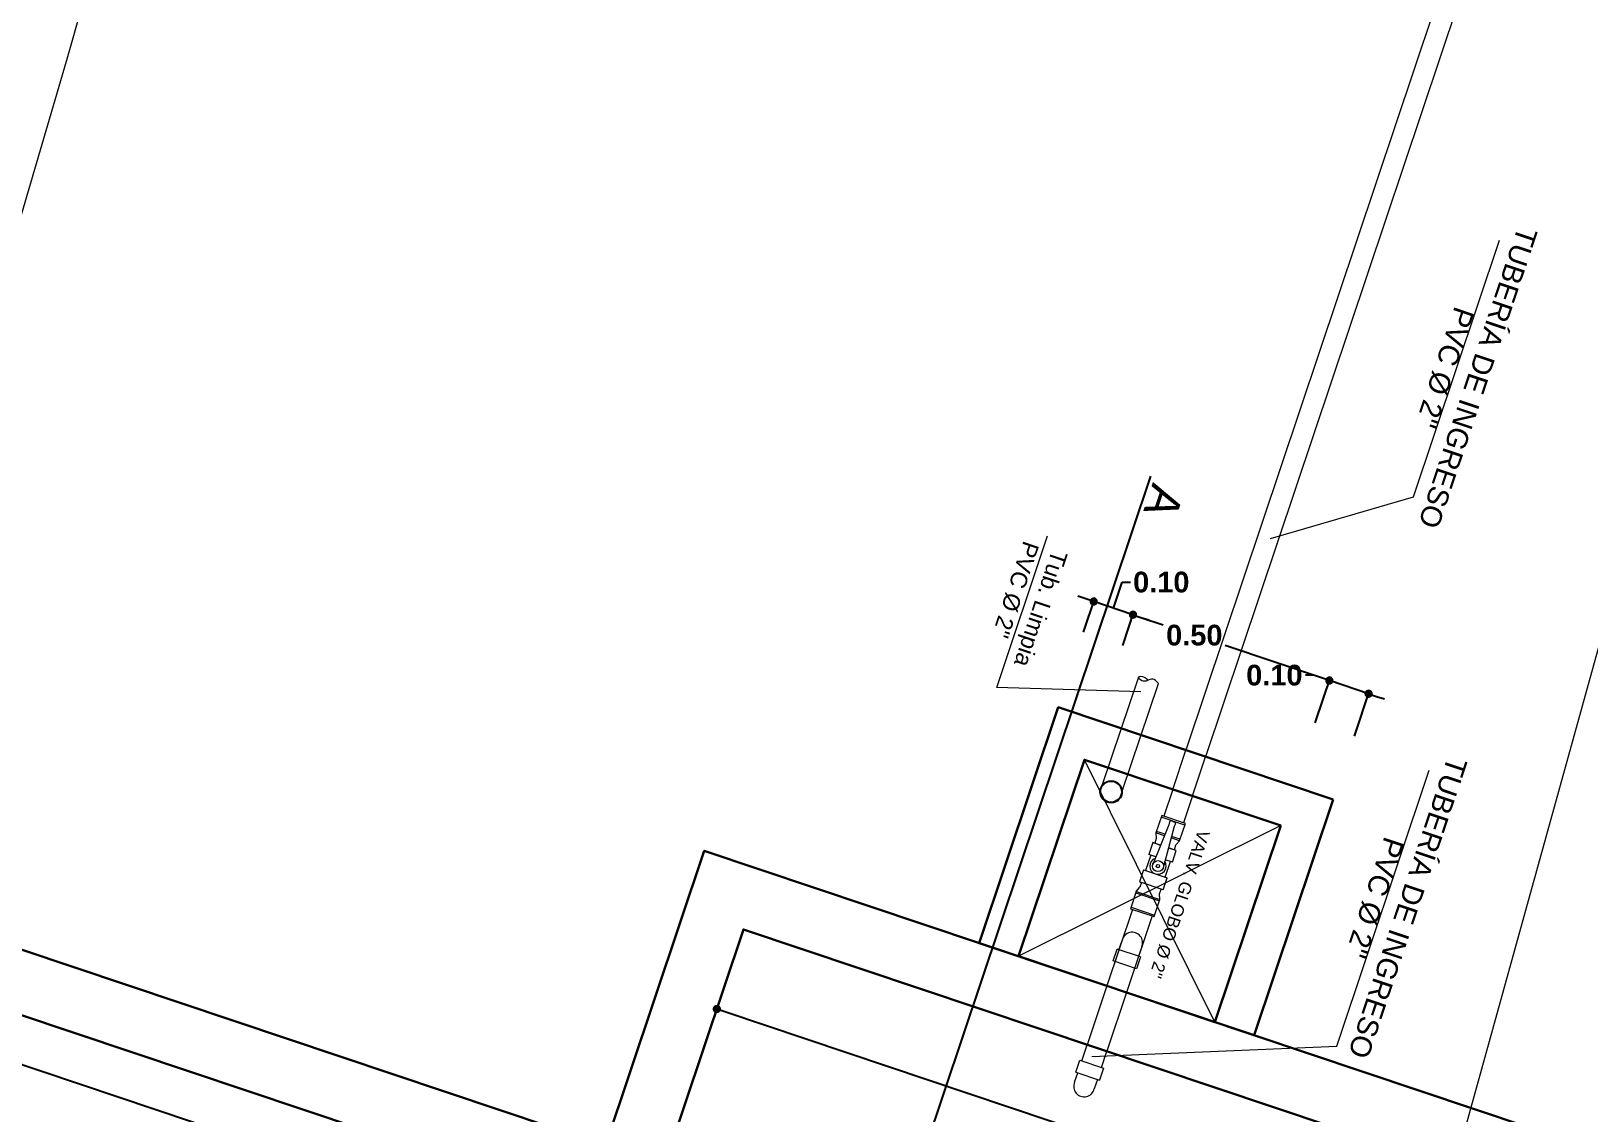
# Model space of a CAD drawing. Header units: metres. Extents: x 2572 to 5235, y 1556 to 2684.
# Drawn here: x 2959.083 to 2962.843, y 2288.783 to 2291.394 of the extents above; entities that cross this region are included whole.
import ezdxf

# ---------------------------------------------------------------- set-up
doc = ezdxf.new("R2010")
doc.units = ezdxf.units.M
doc.linetypes.add('DASHDOTX2', pattern=[50.8, 25.4, -12.7, 0, -12.7])
doc.linetypes.add('HIDDEN2', pattern=[4.7625, 3.175, -1.5875])
for name, color, linetype, lineweight in [('0-CONCRETO 0.30mm', 146, 'Continuous', 30), ('0-COTAS', 7, 'Continuous', 5), ('0-LINEA01 0.00mm', 1, 'Continuous', 0), ('0-LINEA1 0.00mm', 1, 'Continuous', 0), ('0-LINEA2 0.25mm', 6, 'Continuous', 25), ('0-TAPA METAL 0.15mm', 207, 'Continuous', 5), ('0-TEXTO 0.00mm', 7, 'Continuous', 5), ('0-TUBERIA 0.00mm', 140, 'Continuous', 0), ('0-TUBERIAS 0.13mm', 140, 'Continuous', 13), ('TEXTOS 02', 241, 'Continuous', 20), ('vanos', 145, 'Continuous', 9)]:
    doc.layers.add(name, color=color, linetype=linetype, lineweight=lineweight)
doc.layers.add('graf-02', color=4, linetype='Continuous')
doc.styles.add('OA-CDC', font='arial.ttf', dxfattribs={"height": 0.04})
doc.styles.get("Standard").update_dxf_attribs({"font": 'arial.ttf'})
doc.styles.add('WMF-Arial0', font='arialbd.ttf')
doc.dimstyles.new('ESC 1 en 100', dxfattribs={"dimtxt": 0.05, "dimasz": 0.02, "dimexe": 0.01, "dimexo": 0.03, "dimgap": 0.01, "dimtad": 0, "dimtih": 1, "dimtoh": 1, "dimzin": 0, "dimdsep": 46, "dimtxsty": 'WMF-Arial0', "dimblk": 'DOT', "dimcen": 2.5, "dimdle": 0.03, "dimclrd": 256, "dimclre": 256, "dimclrt": 256, "dimazin": 0, "dimtfac": 1, "dimtmove": 0, "dimatfit": 1, "dimldrblk": 'DOT', "dimfxl": 0.04, "dimtolj": 1, "dimtzin": 0, "dimarcsym": 0})
doc.dimstyles.new('ISO-25', dxfattribs={"dimtxt": 0.5, "dimasz": 2.4995, "dimexe": 1.25, "dimexo": 0.625, "dimtad": 1, "dimtxsty": 'Standard', "dimblk": 'NONE', "dimblk2": 'NONE', "dimcen": 2.5, "dimadec": 0, "dimazin": 0, "dimtfac": 1, "dimtmove": 0, "dimatfit": 3, "dimfxl": 1, "dimarcsym": 0})

# ---------------------------------------------------------------- blocks, each defined once
blk = doc.blocks.new('_Dot')
at = {"layer": 'graf-02', "color": 0, "lineweight": -2}
blk.add_line((-0.5, 0), (-1, 0), dxfattribs=at)
at = {"layer": 'graf-02', "color": 0, "const_width": 0.5}
blk.add_lwpolyline([(-0.25, 0, 1), (0.25, 0, 1)], format="xyb", close=True, dxfattribs=at)
blk = doc.blocks.new('*D108')
at = {"layer": '0-COTAS', "lineweight": -2, "transparency": 16777216}
for p, q in [((2962.179, 2289.8393), (2962.159, 2289.8393)), ((2962.198, 2289.8329), (2962.179, 2289.8393)), ((2962.1826, 2289.7242), (2962.2201, 2289.836)), ((2962.3117, 2289.7948), (2962.2169, 2289.8266)), ((2962.2774, 2289.6924), (2962.3149, 2289.8043)), ((2962.3307, 2289.7884), (2962.3497, 2289.7821))]:
    blk.add_line(p, q, dxfattribs=at)
at = {"layer": 'Defpoints', "color": 0, "transparency": 16777216}
for p in [(2962.2169, 2289.8266), (2962.1731, 2289.6957), (2962.2679, 2289.6639)]:
    blk.add_point(p, dxfattribs=at)
at = {"layer": '0-COTAS', "lineweight": -2, "transparency": 16777216, "xscale": 0.02, "yscale": 0.02, "zscale": 0.02}
for p, rotation in [((2962.2169, 2289.8266), 341.4655210010613), ((2962.3117, 2289.7948), 161.4655210010614)]:
    blk.add_blockref('_Dot', p, dxfattribs=dict(at, rotation=rotation))
at = {"layer": '0-COTAS', "transparency": 16777216, "insert": (2962.0842, 2289.8393), "char_height": 0.05, "attachment_point": 5, "style": 'WMF-Arial0'}
blk.add_mtext('\\A1;0.10', dxfattribs=at)
blk = doc.blocks.new('*D109')
at = {"layer": '0-COTAS', "lineweight": -2, "transparency": 16777216}
for p, q in [((2961.7181, 2289.9115), (2961.746, 2289.995)), ((2961.7618, 2289.9791), (2961.8161, 2289.9609)), ((2962.198, 2289.8329), (2961.9657, 2289.9108)), ((2962.1826, 2289.7242), (2962.2201, 2289.836))]:
    blk.add_line(p, q, dxfattribs=at)
at = {"layer": 'Defpoints', "color": 0, "transparency": 16777216}
for p in [(2961.7429, 2289.9855), (2961.7085, 2289.8831), (2962.1731, 2289.6957)]:
    blk.add_point(p, dxfattribs=at)
at = {"layer": '0-COTAS', "lineweight": -2, "transparency": 16777216, "xscale": 0.02, "yscale": 0.02, "zscale": 0.02}
for p, rotation in [((2961.7429, 2289.9855), 161.4655210010614), ((2962.2169, 2289.8266), 341.4655210010613)]:
    blk.add_blockref('_Dot', p, dxfattribs=dict(at, rotation=rotation))
at = {"layer": '0-COTAS', "transparency": 16777216, "insert": (2961.8909, 2289.9359), "char_height": 0.05, "attachment_point": 5, "style": 'WMF-Arial0'}
blk.add_mtext('\\A1;0.50', dxfattribs=at)
blk = doc.blocks.new('*D110')
at = {"layer": '0-COTAS', "lineweight": -2, "transparency": 16777216}
for p, q in [((2961.6291, 2290.0236), (2961.6101, 2290.03)), ((2961.6232, 2289.9433), (2961.6512, 2290.0268)), ((2961.6955, 2290.0014), (2961.7165, 2290.064)), ((2961.7165, 2290.064), (2961.7365, 2290.064)), ((2961.7429, 2289.9855), (2961.648, 2290.0173)), ((2961.7429, 2289.9855), (2961.648, 2290.0173)), ((2961.7181, 2289.9115), (2961.746, 2289.995)), ((2961.7618, 2289.9791), (2961.7808, 2289.9728))]:
    blk.add_line(p, q, dxfattribs=at)
at = {"layer": 'Defpoints', "color": 0, "transparency": 16777216}
for p in [(2961.648, 2290.0173), (2961.6137, 2289.9149), (2961.7085, 2289.8831)]:
    blk.add_point(p, dxfattribs=at)
at = {"layer": '0-COTAS', "lineweight": -2, "transparency": 16777216, "xscale": 0.02, "yscale": 0.02, "zscale": 0.02}
for p, rotation in [((2961.648, 2290.0173), 341.4655210010613), ((2961.7429, 2289.9855), 161.4655210010614)]:
    blk.add_blockref('_Dot', p, dxfattribs=dict(at, rotation=rotation))
at = {"layer": '0-COTAS', "transparency": 16777216, "insert": (2961.8112, 2290.064), "char_height": 0.05, "attachment_point": 5, "style": 'WMF-Arial0'}
blk.add_mtext('\\A1;0.10', dxfattribs=at)
blk = doc.blocks.new('*D114')
at = {"layer": '0-COTAS', "lineweight": -2, "transparency": 16777216}
for p, q in [((2957.5206, 2289.5034), (2957.4909, 2289.4148)), ((2957.5131, 2289.4179), (2958.8644, 2288.9649)), ((2960.3669, 2288.4611), (2959.0156, 2288.9142)), ((2960.4124, 2288.5338), (2960.3827, 2288.4453))]:
    blk.add_line(p, q, dxfattribs=at)
at = {"layer": 'Defpoints', "color": 0, "transparency": 16777216}
for p in [(2957.5301, 2289.5318), (2957.4941, 2289.4243), (2960.4219, 2288.5623)]:
    blk.add_point(p, dxfattribs=at)
at = {"layer": '0-COTAS', "lineweight": -2, "transparency": 16777216, "xscale": 0.02, "yscale": 0.02, "zscale": 0.02}
for p, rotation in [((2957.4941, 2289.4243), 161.4655210010614), ((2960.3859, 2288.4548), 341.4655210010613)]:
    blk.add_blockref('_Dot', p, dxfattribs=dict(at, rotation=rotation))
at = {"layer": '0-COTAS', "transparency": 16777216, "insert": (2958.94, 2288.9395), "char_height": 0.05, "attachment_point": 5, "style": 'WMF-Arial0'}
blk.add_mtext('\\A1;3.05', dxfattribs=at)
blk = doc.blocks.new('*D129')
at = {"layer": '0-COTAS', "lineweight": -2, "transparency": 16777216}
for p, q in [((2960.793, 2289.1973), (2960.7351, 2289.0244)), ((2960.7572, 2289.0275), (2961.9521, 2288.6269)), ((2962.4997, 2288.6251), (2962.4417, 2288.4522)), ((2962.4259, 2288.468), (2962.0991, 2288.5776))]:
    blk.add_line(p, q, dxfattribs=at)
at = {"layer": 'Defpoints', "color": 0, "transparency": 16777216}
for p in [(2960.8026, 2289.2257), (2960.7382, 2289.0338), (2962.5092, 2288.6535)]:
    blk.add_point(p, dxfattribs=at)
at = {"layer": '0-COTAS', "lineweight": -2, "transparency": 16777216, "xscale": 0.02, "yscale": 0.02, "zscale": 0.02}
for p, rotation in [((2960.7382, 2289.0338), 161.4655210010614), ((2962.4449, 2288.4617), 341.4655210010613)]:
    blk.add_blockref('_Dot', p, dxfattribs=dict(at, rotation=rotation))
at = {"layer": '0-COTAS', "transparency": 16777216, "insert": (2962.0256, 2288.6022), "char_height": 0.05, "attachment_point": 5, "style": 'WMF-Arial0'}
blk.add_mtext('\\A1;1.80', dxfattribs=at)
blk = doc.blocks.new('*D188')
at = {"color": 0, "lineweight": -2, "transparency": 16777216}
for p, q in [((2964.7284, 2335.4598), (2968.1041, 2334.6544)), ((2951.3404, 2269.7734), (2966.8883, 2334.9445)), ((2949.1805, 2270.2887), (2952.5562, 2269.4834))]:
    blk.add_line(p, q, dxfattribs=at)
at = {"layer": 'Defpoints', "color": 0, "transparency": 16777216}
for p in [(2964.1204, 2335.6048), (2966.8883, 2334.9445), (2948.5725, 2270.4338)]:
    blk.add_point(p, dxfattribs=at)
at = {"color": 0, "transparency": 16777216, "insert": (2958.2581, 2302.5632), "char_height": 0.5, "attachment_point": 5, "rotation": 76.5817}
blk.add_mtext('67', dxfattribs=at)
blk = doc.blocks.new('_None')

msp = doc.modelspace()

# ---------------------------------------------------------------- linework, layer by layer
at = {"layer": '0-CONCRETO 0.30mm'}
for points in [[(2958.7361, 2282.9047), (2955.465, 2284.0014), (2957.1816, 2289.1213), (2957.3882, 2289.7376), (2960.4696, 2288.7045), (2960.708, 2289.4156), (2962.6991, 2288.7481), (2962.4607, 2288.037), (2965.5421, 2287.0039), (2965.3355, 2286.3876), (2963.619, 2281.2677), (2960.3479, 2282.3643)], [(2957.5301, 2289.5318), (2960.7064, 2288.4669), (2960.7541, 2288.6091)], [(2960.7541, 2288.6091), (2960.6118, 2288.6568), (2960.8026, 2289.2257), (2962.5092, 2288.6535), (2962.3185, 2288.0846), (2962.1763, 2288.1323)]]:
    msp.add_lwpolyline(points, dxfattribs=at)
for points in [[(2962.2261, 2289.5395), (2962.0354, 2288.9706), (2961.3717, 2289.1931), (2961.5624, 2289.762)], [(2962.0995, 2289.4764), (2961.9406, 2289.0024), (2961.4665, 2289.1613), (2961.6255, 2289.6354)]]:
    msp.add_lwpolyline(points, close=True, dxfattribs=at)
at = {"layer": '0-LINEA01 0.00mm', "lineweight": 0}
msp.add_lwpolyline([(2961.7618, 2289.7997), (2961.4142, 2289.8101), (2961.5368, 2290.1757)], dxfattribs=at)
at = {"layer": '0-LINEA1 0.00mm'}
for points in [[(2962.0749, 2290.1692), (2962.4198, 2290.2698), (2962.6276, 2290.8897)], [(2961.6438, 2288.9195), (2962.2347, 2288.9438), (2962.4581, 2289.6101)]]:
    msp.add_lwpolyline(points, dxfattribs=at)
at = {"layer": '0-LINEA2 0.25mm', "linetype": 'DASHDOTX2', "ltscale": 0.3}
msp.add_lwpolyline([(2961.785, 2290.3202), (2958.5585, 2280.6966)], dxfattribs=at)
at = {"layer": '0-TAPA METAL 0.15mm'}
msp.add_lwpolyline([(2962.0995, 2289.4764), (2961.4665, 2289.1613), (2961.9406, 2289.0024), (2961.6255, 2289.6354)], dxfattribs=at)
at = {"layer": '0-TUBERIA 0.00mm', "linetype": 'HIDDEN2', "ltscale": 0.25}
for p, q in [((2961.8388, 2289.5638), (2961.8706, 2289.6587)), ((2961.8862, 2289.548), (2961.918, 2289.6428)), ((2961.6799, 2289.0898), (2961.6322, 2288.9476)), ((2961.7273, 2289.0739), (2961.6796, 2288.9317))]:
    msp.add_line(p, q, dxfattribs=at)
at = {"layer": '0-TUBERIA 0.00mm'}
for p, q in [((2961.7091, 2289.1769), (2961.7166, 2289.1994)), ((2961.6947, 2289.1498), (2961.7043, 2289.1785)), ((2961.7613, 2289.1594), (2961.7043, 2289.1785)), ((2961.764, 2289.1835), (2961.7565, 2289.161)), ((2961.7517, 2289.1307), (2961.6947, 2289.1498)), ((2961.7517, 2289.1307), (2961.7469, 2289.1323)), ((2961.7613, 2289.1594), (2961.7517, 2289.1307)), ((2961.6191, 2288.9084), (2961.6322, 2288.9476)), ((2961.6047, 2288.8814), (2961.6143, 2288.91)), ((2961.6143, 2288.91), (2961.6191, 2288.9084)), ((2961.6143, 2288.91), (2961.6713, 2288.8909)), ((2961.6665, 2288.8925), (2961.6796, 2288.9317)), ((2961.6019, 2288.8572), (2961.6095, 2288.8798)), ((2961.6047, 2288.8814), (2961.6617, 2288.8623)), ((2961.6569, 2288.8639), (2961.6493, 2288.8413)), ((2961.6713, 2288.8909), (2961.6617, 2288.8623))]:
    msp.add_line(p, q, dxfattribs=at)
for centre, start, end in [((2961.7411, 2289.1939), 335.6827, 167.2484), ((2961.6248, 2288.8469), 155.6827, 347.2484)]:
    msp.add_arc(centre, 0.0251, start, end, dxfattribs=at)
at = {"layer": '0-TUBERIAS 0.13mm', "lineweight": 18, "ltscale": 0.6}
for p, q in [((2961.6696, 2289.5758), (2961.7567, 2289.8355)), ((2961.717, 2289.5599), (2961.8041, 2289.8196)), ((2961.8388, 2289.5638), (2961.8171, 2289.4992)), ((2961.8862, 2289.548), (2961.8645, 2289.4833)), ((2961.8123, 2289.5008), (2961.7983, 2289.4589)), ((2961.8693, 2289.4817), (2961.8123, 2289.5008)), ((2961.8297, 2289.4783), (2961.7905, 2289.3829)), ((2961.8204, 2289.4556), (2961.7995, 2289.4626)), ((2961.8681, 2289.4779), (2961.8111, 2289.497)), ((2961.8419, 2289.4742), (2961.8157, 2289.3745)), ((2961.8308, 2289.4853), (2961.8297, 2289.4783)), ((2961.8392, 2289.4864), (2961.8349, 2289.4878)), ((2961.8392, 2289.4864), (2961.8435, 2289.4849)), ((2961.8453, 2289.4804), (2961.8419, 2289.4742)), ((2961.8553, 2289.4398), (2961.8693, 2289.4817)), ((2961.7905, 2289.4357), (2961.7809, 2289.407)), ((2961.7905, 2289.4357), (2961.7953, 2289.4341)), ((2961.8096, 2289.4293), (2961.7905, 2289.4357)), ((2961.7992, 2289.4457), (2961.7953, 2289.4341)), ((2961.7953, 2289.4341), (2961.8096, 2289.4293)), ((2961.7983, 2289.4589), (2961.7992, 2289.4457)), ((2961.8189, 2289.452), (2961.7983, 2289.4589)), ((2961.8553, 2289.4398), (2961.8347, 2289.4467)), ((2961.8565, 2289.4435), (2961.8357, 2289.4505)), ((2961.8427, 2289.4182), (2961.8466, 2289.4298)), ((2961.8553, 2289.4398), (2961.8466, 2289.4298)), ((2961.7857, 2289.4054), (2961.7731, 2289.3679)), ((2961.798, 2289.4013), (2961.7809, 2289.407)), ((2961.8205, 2289.352), (2961.8331, 2289.3895)), ((2961.8379, 2289.3879), (2961.8208, 2289.3937)), ((2961.8475, 2289.4166), (2961.8284, 2289.423)), ((2961.8284, 2289.423), (2961.8427, 2289.4182)), ((2961.8379, 2289.3879), (2961.8475, 2289.4166)), ((2961.7683, 2289.3695), (2961.7587, 2289.3409)), ((2961.7683, 2289.3695), (2961.8253, 2289.3504)), ((2961.8157, 2289.3218), (2961.8253, 2289.3504)), ((2961.7509, 2289.3176), (2961.7369, 2289.2758)), ((2961.7497, 2289.3139), (2961.8067, 2289.2948)), ((2961.7509, 2289.3176), (2961.7596, 2289.3276)), ((2961.7509, 2289.3176), (2961.8079, 2289.2985)), ((2961.7587, 2289.3409), (2961.7635, 2289.3393)), ((2961.7635, 2289.3393), (2961.7596, 2289.3276)), ((2961.8157, 2289.3218), (2961.7635, 2289.3393)), ((2961.8109, 2289.3234), (2961.7635, 2289.3393)), ((2961.807, 2289.3118), (2961.8109, 2289.3234)), ((2961.7369, 2289.2758), (2961.7939, 2289.2567)), ((2961.7381, 2289.2795), (2961.7951, 2289.2604)), ((2961.7939, 2289.2567), (2961.8079, 2289.2985)), ((2961.8079, 2289.2985), (2961.807, 2289.3118)), ((2961.7417, 2289.2742), (2961.6799, 2289.0898)), ((2961.7891, 2289.2583), (2961.7273, 2289.0739))]:
    msp.add_line(p, q, dxfattribs=at)
for points in [[(2962.8354, 2292.5366), (2961.8706, 2289.6587)], [(2962.8744, 2292.4954), (2961.918, 2289.6428)]]:
    msp.add_lwpolyline(points, dxfattribs=at)
for centre, radius in [((2961.69, 2289.5582), 0.027), ((2961.69, 2289.5582), 0.025), ((2961.8031, 2289.3787), 0.0133), ((2961.8031, 2289.3787), 0.00409)]:
    msp.add_circle(centre, radius, dxfattribs=at)
for centre, radius, start, end in [((2961.8339, 2289.4848), 0.00314, 71.4655, 171.462), ((2961.8425, 2289.4819), 0.00314, 331.4691, 71.4655), ((2961.8031, 2289.3787), 0.0198, 109.8437, 33.0874)]:
    msp.add_arc(centre, radius, start, end, dxfattribs=at)
at = {"layer": '0-TUBERIAS 0.13mm', "lineweight": 5, "ltscale": 0.6}
msp.add_spline([(2961.8041, 2289.8196), (2961.7904, 2289.8303), (2961.7642, 2289.8259), (2961.7567, 2289.8355), (2961.7701, 2289.8348), (2961.7794, 2289.8283)], degree=3, dxfattribs=at)
at = {"layer": 'vanos', "linetype": 'Continuous', "lineweight": 0, "flags": 128}
for points, elevation in [([(2954.7987, 2278.7841), (2955.2621, 2279.7434), (2955.6631, 2280.6277), (2956.0142, 2281.4608), (2956.328, 2282.2662), (2956.617, 2283.0677), (2956.8939, 2283.8888), (2957.171, 2284.7532), (2957.461, 2285.6846), (2957.7765, 2286.7066), (2958.057, 2287.6148), (2958.3913, 2288.7067), (2958.7662, 2289.9524), (2959.1686, 2291.322), (2959.5854, 2292.7855)], 13), ([(2959.3823, 2279.0684), (2959.7153, 2279.7681), (2959.9857, 2280.3973), (2960.2144, 2280.9957), (2960.4224, 2281.6028), (2960.6309, 2282.2583), (2960.8606, 2283.0017), (2961.0268, 2283.5436), (2961.2857, 2284.3996), (2961.6201, 2285.5242), (2962.0132, 2286.8717), (2962.448, 2288.3964), (2962.9074, 2290.0527), (2963.3745, 2291.7948)], 14)]:
    msp.add_lwpolyline(points, dxfattribs=dict(at, elevation=elevation))

# ---------------------------------------------------------------- texts
at = {"layer": '0-LINEA2 0.25mm', "style": 'OA-CDC'}
msp.add_text('A', height=0.08, rotation=251.4655, dxfattribs=at).set_placement((2961.7913, 2290.3062))
at = {"layer": '0-TEXTO 0.00mm', "style": 'OA-CDC'}
for s, height, p in [('PVC Ø 2"', 0.04, (2961.4791, 2290.1661)), ('Tub. Limpia', 0.04, (2961.5478, 2290.1446)), ('VALV. GLOBO Ø 2"', 0.03, (2961.9006, 2289.4688))]:
    msp.add_text(s, height=height, rotation=251.4655, dxfattribs=at).set_placement(p)
at = {"layer": 'TEXTOS 02', "char_height": 0.05, "attachment_point": 1, "rotation": 251.4655}
for insert in [(2962.6002, 2290.5518), (2962.4307, 2289.2722)]:
    msp.add_mtext('\\pi-0.37797;TUBERÍA DE INGRESO\\P\\pi-0.14587;PVC Ø 2"', dxfattribs=dict(at, insert=insert))

# ---------------------------------------------------------------- dimensions: what is measured, and where the dimension line sits
dim = msp.add_aligned_dim(p1=(2948.5725, 2270.4338), p2=(2964.1204, 2335.6048), distance=-2.8455, dimstyle='ISO-25')
dim.commit()
dim.dimension.update_dxf_attribs({"geometry": '*D188', "text_midpoint": (2958.2581, 2302.5632)})
at = {"layer": '0-COTAS'}
for base, p1, p2, picture, middle in [((2961.648, 2290.0173), (2961.7085, 2289.8831), (2961.6137, 2289.9149), '*D110', (2961.7465, 2290.064)), ((2957.4941, 2289.4243), (2960.4219, 2288.5623), (2957.5301, 2289.5318), '*D114', (2958.94, 2288.9395))]:
    dim = msp.add_linear_dim(base=base, p1=p1, p2=p2, angle=341.4655, dimstyle='ESC 1 en 100', override={"dimtmove": 1}, dxfattribs=at)
    dim.commit()
    dim.dimension.update_dxf_attribs({"geometry": picture, "text_midpoint": middle})
dim = msp.add_linear_dim(base=(2961.7429, 2289.9855), p1=(2962.1731, 2289.6957), p2=(2961.7085, 2289.8831), angle=341.4655, dimstyle='ESC 1 en 100', override={"dimtmove": 1}, dxfattribs=at)
dim.commit()
dim.dimension.update_dxf_attribs({"geometry": '*D109', "text_midpoint": (2961.8909, 2289.9359), "dimtype": 160})
dim = msp.add_linear_dim(base=(2962.2169, 2289.8266), p1=(2962.2679, 2289.6639), p2=(2962.1731, 2289.6957), angle=341.4655, dimstyle='ESC 1 en 100', dxfattribs=at)
dim.commit()
dim.dimension.update_dxf_attribs({"geometry": '*D108', "text_midpoint": (2962.0842, 2289.8393)})
dim = msp.add_linear_dim(base=(2960.7382, 2289.0338), p1=(2962.5092, 2288.6535), p2=(2960.8026, 2289.2257), angle=341.4655, dimstyle='ESC 1 en 100', dxfattribs=at)
dim.commit()
dim.dimension.update_dxf_attribs({"geometry": '*D129', "text_midpoint": (2962.0256, 2288.6022), "dimtype": 160})

doc.saveas('drawing.dxf')
